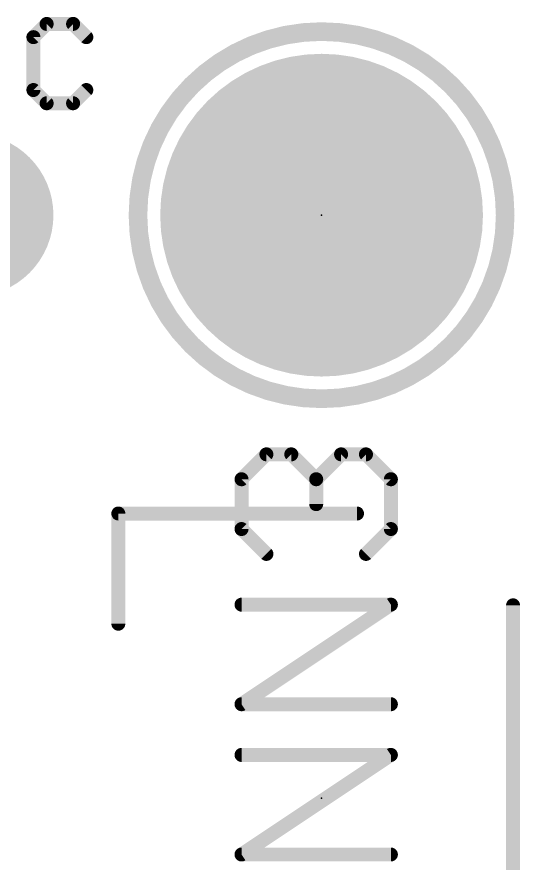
# Model space of a CAD drawing. Extents: x 0.4 to 25, y 0.4 to 17.4.
# Drawn here: x 19.54 to 25.02, y 8.18 to 17.4 of the extents above; entities that cross this region are included whole.
import ezdxf

# ---------------------------------------------------------------- set-up
doc = ezdxf.new("R2010")
doc.units = 0
for name, color, linetype in [('17', 110, 'CONTINUOUS'), ('21', 40, 'CONTINUOUS'), ('23', 40, 'CONTINUOUS'), ('25', 253, 'CONTINUOUS')]:
    doc.layers.add(name, color=color, linetype=linetype)

# ---------------------------------------------------------------- blocks, each defined once
blk = doc.blocks.new('ROUNDP')
at = {"const_width": 0.5}
blk.add_lwpolyline([(0, -0.25, 1), (0, 0.25, 1), (0, -0.25)], format="xyb", dxfattribs=at)

msp = doc.modelspace()

# ---------------------------------------------------------------- linework, layer by layer
at = {"layer": '21', "const_width": 0.1524}
for points in [[(19.865, 17.3235), (19.721, 17.1795)], [(20.1531, 17.3235), (19.865, 17.3235)], [(20.2972, 17.1795), (20.1531, 17.3235)], [(19.721, 17.1795), (19.721, 16.6033)], [(19.721, 16.6033), (19.865, 16.4592)], [(20.1531, 16.4592), (20.2972, 16.6033)], [(19.865, 16.4592), (20.1531, 16.4592)], [(20.646, 10.79), (20.646, 11.99)], [(20.646, 11.99), (23.246, 11.99)], [(24.946, 6.79), (24.946, 10.99)]]:
    msp.add_lwpolyline(points, dxfattribs=at)
at = {"layer": '21'}
for points, const_width in [([(19.865, 17.3616, 1), (19.865, 17.2854)], 0.0762), ([(19.892, 17.2966, 1), (19.8381, 17.3505)], 0.0762), ([(20.1801, 17.3505, 1), (20.1262, 17.2966)], 0.0762), ([(20.1531, 17.2854, 1), (20.1531, 17.3616)], 0.0762), ([(22.86, 13.24, 1), (22.86, 17.24, 1), (22.86, 13.24)], 0.2032), ([(19.694, 17.2064, 1), (19.7479, 17.1525)], 0.0762), ([(19.7591, 17.1795, 1), (19.6829, 17.1795)], 0.0762), ([(20.2702, 17.1525, 1), (20.3241, 17.2064)], 0.0762), ([(19.7479, 16.6302, 1), (19.694, 16.5763)], 0.0762), ([(19.6829, 16.6033, 1), (19.7591, 16.6033)], 0.0762), ([(20.3241, 16.5763, 1), (20.2702, 16.6302)], 0.0762), ([(19.865, 16.4973, 1), (19.865, 16.4211)], 0.0762), ([(19.8381, 16.4323, 1), (19.892, 16.4861)], 0.0762), ([(20.1262, 16.4861, 1), (20.1801, 16.4323)], 0.0762), ([(20.1531, 16.4211, 1), (20.1531, 16.4973)], 0.0762), ([(20.6841, 11.99, 1), (20.6079, 11.99)], 0.0762), ([(20.646, 12.0281, 1), (20.646, 11.9519)], 0.0762), ([(23.246, 11.9519, 1), (23.246, 12.0281)], 0.0762), ([(24.9841, 10.99, 1), (24.9079, 10.99)], 0.0762), ([(20.6079, 10.79, 1), (20.6841, 10.79)], 0.0762)]:
    msp.add_lwpolyline(points, format="xyb", dxfattribs=dict(at, const_width=const_width))
at = {"layer": '23'}
for p in [(22.86, 15.24), (22.86, 8.89)]:
    msp.add_point(p, dxfattribs=at)
at = {"layer": '25', "const_width": 0.1524}
for points in [[(21.9878, 12.3633), (22.259, 12.6345)], [(22.259, 12.6345), (22.5301, 12.6345)], [(22.5301, 12.6345), (22.8013, 12.3633)], [(22.8013, 12.3633), (23.0725, 12.6345)], [(23.0725, 12.6345), (23.3436, 12.6345)], [(23.3436, 12.6345), (23.6148, 12.3633)], [(21.9878, 11.821), (21.9878, 12.3633)], [(22.8013, 12.3633), (22.8013, 12.0922)], [(23.6148, 12.3633), (23.6148, 11.821)], [(22.259, 11.5498), (21.9878, 11.821)], [(23.6148, 11.821), (23.3436, 11.5498)], [(21.9878, 9.9127), (23.6148, 10.9973)], [(23.6148, 10.9973), (21.9878, 10.9973)], [(23.6148, 9.9127), (21.9878, 9.9127)], [(21.9878, 8.2755), (23.6148, 9.3602)], [(23.6148, 9.3602), (21.9878, 9.3602)], [(23.6148, 8.2755), (21.9878, 8.2755)]]:
    msp.add_lwpolyline(points, dxfattribs=at)
at = {"layer": '25', "const_width": 0.0762}
for points in [[(22.259, 12.6726, 1), (22.259, 12.5964)], [(22.2859, 12.6075, 1), (22.232, 12.6614)], [(22.5571, 12.6614, 1), (22.5032, 12.6075)], [(22.5301, 12.5964, 1), (22.5301, 12.6726)], [(23.0725, 12.6726, 1), (23.0725, 12.5964)], [(23.0994, 12.6075, 1), (23.0455, 12.6614)], [(23.3706, 12.6614, 1), (23.3167, 12.6075)], [(23.3436, 12.5964, 1), (23.3436, 12.6726)], [(22.0259, 12.3633, 1), (21.9497, 12.3633)], [(21.9609, 12.3903, 1), (22.0148, 12.3364)], [(22.8394, 12.3633, 1), (22.7632, 12.3633)], [(22.7744, 12.3903, 1), (22.8282, 12.3364)], [(22.7744, 12.3364, 1), (22.8282, 12.3903)], [(23.6529, 12.3633, 1), (23.5767, 12.3633)], [(23.5879, 12.3364, 1), (23.6417, 12.3903)], [(22.7632, 12.0922, 1), (22.8394, 12.0922)], [(22.0148, 11.8479, 1), (21.9609, 11.794)], [(23.6417, 11.794, 1), (23.5879, 11.8479)], [(21.9497, 11.821, 1), (22.0259, 11.821)], [(23.5767, 11.821, 1), (23.6529, 11.821)], [(22.232, 11.5229, 1), (22.2859, 11.5768)], [(23.3167, 11.5768, 1), (23.3706, 11.5229)], [(21.9878, 11.0354, 1), (21.9878, 10.9592)], [(23.6359, 10.9656, 1), (23.5937, 11.029)], [(23.6148, 10.9592, 1), (23.6148, 11.0354)], [(21.9878, 9.9508, 1), (21.9878, 9.8746)], [(21.9667, 9.9444, 1), (22.0089, 9.881)], [(23.6148, 9.8746, 1), (23.6148, 9.9508)], [(21.9878, 9.3983, 1), (21.9878, 9.3221)], [(23.6359, 9.3285, 1), (23.5937, 9.3919)], [(23.6148, 9.3221, 1), (23.6148, 9.3983)], [(21.9878, 8.3136, 1), (21.9878, 8.2374)], [(21.9667, 8.3072, 1), (22.0089, 8.2438)], [(23.6148, 8.2374, 1), (23.6148, 8.3136)]]:
    msp.add_lwpolyline(points, format="xyb", dxfattribs=at)

# ---------------------------------------------------------------- block references
at = {"layer": '17', "xscale": 3.516, "yscale": 3.516}
msp.add_blockref('ROUNDP', (22.86, 15.24), dxfattribs=at)
msp.add_blockref('ROUNDP', (22.86, 15.24), dxfattribs=at)
at = {"layer": '17', "xscale": 1.778, "yscale": 1.778, "rotation": 90}
msp.add_blockref('ROUNDP', (19.05, 15.24), dxfattribs=at)
msp.add_blockref('ROUNDP', (19.05, 15.24), dxfattribs=at)

doc.saveas('drawing.dxf')
